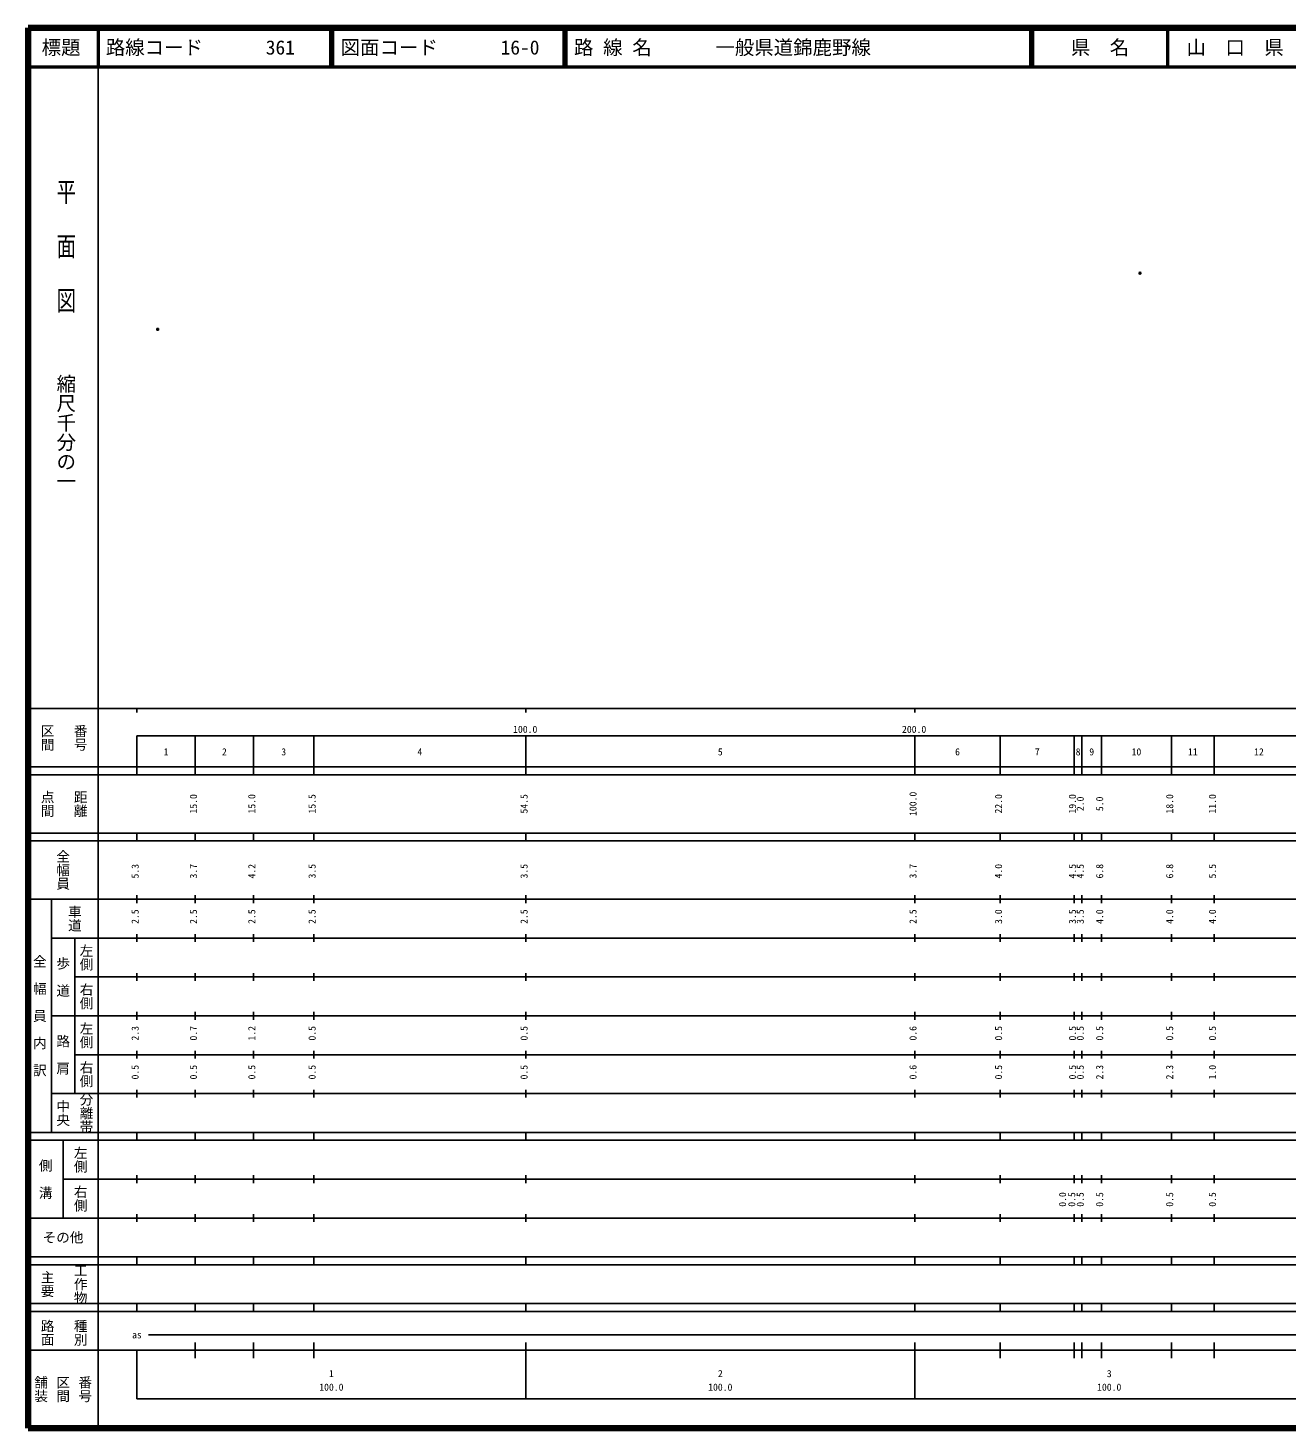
# Model space of a CAD drawing. Units: millimetres on the paper. Extents: x 40 to 680, y 20 to 380.
# Drawn here: x 40 to 363.7, y 20 to 380 of the extents above; entities that cross this region are included whole.
import ezdxf
from ezdxf.enums import TextEntityAlignment as Align

# ---------------------------------------------------------------- set-up
doc = ezdxf.new("R2010")
doc.units = ezdxf.units.MM
doc.header["$PDMODE"] = 32
doc.header["$PDSIZE"] = 0.5
doc.layers.add('M-OTRS', color=6, linetype='Continuous')
doc.layers.add('M-TTL-TXT', color=7, linetype='Continuous')
for name, color, linetype, lineweight in [('M-TTL', 2, 'Continuous', 140), ('M-TTL-BAND', 7, 'Continuous', 25), ('M-TTL-LINE', 7, 'Continuous', 50)]:
    doc.layers.add(name, color=color, linetype=linetype, lineweight=lineweight)
doc.styles.add('@ＭＳ ゴシック', font='')
doc.styles.add('ＭＳ ゴシック', font='')
doc.styles.get('@ＭＳ ゴシック').set_extended_font_data('@MS Gothic')
doc.styles.get('ＭＳ ゴシック').set_extended_font_data('MS Gothic')

msp = doc.modelspace()

# ---------------------------------------------------------------- linework, layer by layer
at = {"layer": 'M-OTRS'}
for p in [(325.917, 316.932), (73.337, 302.518)]:
    msp.add_point(p, dxfattribs=at)
at = {"layer": 'M-TTL'}
for p, q in [((40, 380), (40, 20)), ((680, 380), (40, 380)), ((40, 20), (680, 20))]:
    msp.add_line(p, q, dxfattribs=at)
at = {"layer": 'M-TTL-BAND'}
for p, q in [((58, 370), (58, 20)), ((40, 205), (579, 205)), ((68, 205), (68, 204)), ((168, 205), (168, 204)), ((268, 205), (268, 204)), ((68, 198), (579, 198)), ((68, 198), (68, 188)), ((83, 188), (83, 198)), ((98, 188), (98, 198)), ((113.5, 188), (113.5, 198)), ((168, 188), (168, 198)), ((268, 188), (268, 198)), ((290, 188), (290, 198)), ((309, 188), (309, 198)), ((311, 188), (311, 198)), ((316, 188), (316, 198)), ((334, 188), (334, 198)), ((345, 188), (345, 198)), ((40, 190), (579, 190)), ((40, 188), (579, 188)), ((40, 173), (579, 173)), ((68, 171), (68, 173)), ((83, 171), (83, 173)), ((98, 171), (98, 173)), ((113.5, 171), (113.5, 173)), ((168, 171), (168, 173)), ((268, 171), (268, 173)), ((290, 171), (290, 173)), ((309, 171), (309, 173)), ((311, 171), (311, 173)), ((316, 171), (316, 173)), ((334, 171), (334, 173)), ((345, 171), (345, 173)), ((40, 171), (579, 171)), ((40, 156), (579, 156)), ((46, 96), (46, 156)), ((68, 155), (68, 157)), ((83, 155), (83, 157)), ((98, 155), (98, 157)), ((113.5, 155), (113.5, 157)), ((168, 155), (168, 157)), ((268, 155), (268, 157)), ((290, 155), (290, 157)), ((309, 155), (309, 157)), ((311, 155), (311, 157)), ((316, 155), (316, 157)), ((334, 155), (334, 157)), ((345, 155), (345, 157)), ((46, 146), (579, 146)), ((52, 146), (52, 106)), ((68, 145), (68, 147)), ((83, 145), (83, 147)), ((98, 145), (98, 147)), ((113.5, 145), (113.5, 147)), ((168, 145), (168, 147)), ((268, 145), (268, 147)), ((290, 145), (290, 147)), ((309, 145), (309, 147)), ((311, 145), (311, 147)), ((316, 145), (316, 147)), ((334, 145), (334, 147)), ((345, 145), (345, 147)), ((68, 135), (68, 137)), ((83, 135), (83, 137)), ((98, 135), (98, 137)), ((113.5, 135), (113.5, 137)), ((168, 135), (168, 137)), ((268, 135), (268, 137)), ((290, 135), (290, 137)), ((309, 135), (309, 137)), ((311, 135), (311, 137)), ((316, 135), (316, 137)), ((334, 135), (334, 137)), ((345, 135), (345, 137)), ((52, 136), (579, 136)), ((46, 126), (579, 126)), ((68, 125), (68, 127)), ((83, 125), (83, 127)), ((98, 125), (98, 127)), ((113.5, 125), (113.5, 127)), ((168, 125), (168, 127)), ((268, 125), (268, 127)), ((290, 125), (290, 127)), ((309, 125), (309, 127)), ((311, 125), (311, 127)), ((316, 125), (316, 127)), ((334, 125), (334, 127)), ((345, 125), (345, 127)), ((52, 116), (579, 116)), ((68, 115), (68, 117)), ((83, 115), (83, 117)), ((98, 115), (98, 117)), ((113.5, 115), (113.5, 117)), ((168, 115), (168, 117)), ((268, 115), (268, 117)), ((290, 115), (290, 117)), ((309, 115), (309, 117)), ((311, 115), (311, 117)), ((316, 115), (316, 117)), ((334, 115), (334, 117)), ((345, 115), (345, 117)), ((46, 106), (579, 106)), ((68, 105), (68, 107)), ((83, 105), (83, 107)), ((98, 105), (98, 107)), ((113.5, 105), (113.5, 107)), ((168, 105), (168, 107)), ((268, 105), (268, 107)), ((290, 105), (290, 107)), ((309, 105), (309, 107)), ((311, 105), (311, 107)), ((316, 105), (316, 107)), ((334, 105), (334, 107)), ((345, 105), (345, 107)), ((40, 96), (579, 96)), ((40, 94), (579, 94)), ((49, 94), (49, 74)), ((68, 94), (68, 96)), ((83, 94), (83, 96)), ((98, 94), (98, 96)), ((113.5, 94), (113.5, 96)), ((168, 94), (168, 96)), ((268, 94), (268, 96)), ((290, 94), (290, 96)), ((309, 94), (309, 96)), ((311, 94), (311, 96)), ((316, 94), (316, 96)), ((334, 94), (334, 96)), ((345, 94), (345, 96)), ((49, 84), (579, 84)), ((68, 83), (68, 85)), ((83, 83), (83, 85)), ((98, 83), (98, 85)), ((113.5, 83), (113.5, 85)), ((168, 83), (168, 85)), ((268, 83), (268, 85)), ((290, 83), (290, 85)), ((309, 83), (309, 85)), ((311, 83), (311, 85)), ((316, 83), (316, 85)), ((334, 83), (334, 85)), ((345, 83), (345, 85)), ((40, 74), (579, 74)), ((68, 73), (68, 75)), ((83, 73), (83, 75)), ((98, 73), (98, 75)), ((113.5, 73), (113.5, 75)), ((168, 73), (168, 75)), ((268, 73), (268, 75)), ((290, 73), (290, 75)), ((309, 73), (309, 75)), ((311, 73), (311, 75)), ((316, 73), (316, 75)), ((334, 73), (334, 75)), ((345, 73), (345, 75)), ((40, 64), (579, 64)), ((40, 62), (579, 62)), ((68, 62), (68, 64)), ((83, 62), (83, 64)), ((98, 62), (98, 64)), ((113.5, 62), (113.5, 64)), ((168, 62), (168, 64)), ((268, 62), (268, 64)), ((290, 62), (290, 64)), ((309, 62), (309, 64)), ((311, 62), (311, 64)), ((316, 62), (316, 64)), ((334, 62), (334, 64)), ((345, 62), (345, 64)), ((40, 52), (579, 52)), ((68, 50), (68, 52)), ((83, 50), (83, 52)), ((98, 50), (98, 52)), ((113.5, 50), (113.5, 52)), ((168, 50), (168, 52)), ((268, 50), (268, 52)), ((290, 50), (290, 52)), ((309, 50), (309, 52)), ((311, 50), (311, 52)), ((316, 50), (316, 52)), ((334, 50), (334, 52)), ((345, 50), (345, 52)), ((40, 50), (579, 50)), ((71, 44), (565, 44)), ((40, 40), (579, 40)), ((68, 40), (68, 27.5)), ((83, 38), (83, 42)), ((98, 38), (98, 42)), ((113.5, 38), (113.5, 42)), ((168, 27.5), (168, 42)), ((268, 27.5), (268, 42)), ((290, 38), (290, 42)), ((309, 38), (309, 42)), ((311, 38), (311, 42)), ((316, 38), (316, 42)), ((334, 38), (334, 42)), ((345, 38), (345, 42)), ((68, 27.5), (579, 27.5))]:
    msp.add_line(p, q, dxfattribs=at)
at = {"layer": 'M-TTL-LINE'}
for p, q in [((58, 380), (58, 370)), ((117.75, 380), (117.75, 370)), ((118.25, 380), (118.25, 370)), ((177.75, 380), (177.75, 370)), ((178.25, 380), (178.25, 370)), ((297.75, 380), (297.75, 370)), ((298.25, 380), (298.25, 370)), ((333, 380), (333, 370)), ((40, 370), (680, 370))]:
    msp.add_line(p, q, dxfattribs=at)

# ---------------------------------------------------------------- texts
at = {"layer": 'M-TTL-BAND', "style": '@ＭＳ ゴシック', "width": 1.4}
msp.add_text('平  面  図', height=3.666, rotation=270, dxfattribs=at).set_placement((49.777, 306.475), align=Align.MIDDLE_RIGHT)
at = {"layer": 'M-TTL-BAND', "style": '@ＭＳ ゴシック'}
msp.add_text('縮尺千分の一', height=3.666, rotation=270, dxfattribs=at).set_placement((49.777, 261.03), align=Align.MIDDLE_RIGHT)
for s, p in [('区間', (45, 197.5)), ('番号', (53.5, 197.5)), ('点間', (45, 180.5)), ('距離', (53.5, 180.5)), ('全幅員', (49, 163.5)), ('車道', (52, 151)), ('左側', (55, 141)), ('全\u3000幅\u3000員\u3000内\u3000訳', (43, 126)), ('歩\u3000道', (49, 136)), ('右側', (55, 131)), ('左側', (55, 121)), ('路\u3000肩', (49, 116)), ('右側', (55, 111)), ('分離帯', (55, 101)), ('中央', (49, 101)), ('左側', (53.5, 89)), ('側\u3000溝', (44.5, 84)), ('右側', (53.5, 79)), ('工作物', (53.5, 57)), ('主要', (45, 57)), ('路面', (45, 44.5)), ('種別', (53.5, 44.5)), ('舗装', (43.333, 30)), ('区間', (49, 30)), ('番号', (54.667, 30))]:
    msp.add_text(s, height=2.566, rotation=270, dxfattribs=at).set_placement(p, align=Align.MIDDLE_CENTER)
at = {"layer": 'M-TTL-BAND', "style": 'ＭＳ ゴシック'}
for s, p in [('100.0', (167.844, 198.195)), ('200.0', (267.844, 198.195)), ('1', (75.5, 192.405)), ('2', (90.5, 192.405)), ('3', (105.75, 192.405)), ('4', (140.75, 192.405)), ('5', (218, 192.405)), ('6', (279, 192.405)), ('7', (299.5, 192.405)), ('8', (310, 192.405)), ('9', (313.5, 192.405)), ('10', (325, 192.405)), ('11', (339.5, 192.405)), ('12', (356.5, 192.405)), ('as', (68, 42.5)), ('1', (118, 32.523)), ('2', (218, 32.523)), ('3', (318, 32.523)), ('100.0', (118, 29.033)), ('100.0', (218, 29.033)), ('100.0', (318, 29.033))]:
    msp.add_text(s, height=1.833, dxfattribs=at).set_placement(p, align=Align.BOTTOM_CENTER)
for s, p in [('15.0', (84, 180.5)), ('15.0', (99, 180.5)), ('15.5', (114.5, 180.5)), ('54.5', (169, 180.5)), ('100.0', (269, 180.5)), ('22.0', (291, 180.5)), ('19.0', (310, 180.5)), ('2.0', (312, 180.5)), ('5.0', (317, 180.5)), ('18.0', (335, 180.5)), ('11.0', (346, 180.5)), ('5.3', (69, 163.174)), ('3.7', (84, 163.174)), ('4.2', (99, 163.174)), ('3.5', (114.5, 163.174)), ('3.5', (169, 163.174)), ('3.7', (269, 163.174)), ('4.0', (291, 163.174)), ('4.5', (310, 163.174)), ('4.5', (312, 163.174)), ('6.8', (317, 163.174)), ('6.8', (335, 163.174)), ('5.5', (346, 163.174)), ('2.5', (69, 151.5)), ('2.5', (84, 151.5)), ('2.5', (99, 151.5)), ('2.5', (114.5, 151.5)), ('2.5', (169, 151.5)), ('2.5', (269, 151.5)), ('3.0', (291, 151.5)), ('3.5', (310, 151.5)), ('3.5', (312, 151.5)), ('4.0', (317, 151.5)), ('4.0', (335, 151.5)), ('4.0', (346, 151.5)), ('2.3', (69, 121.5)), ('0.7', (84, 121.5)), ('1.2', (99, 121.5)), ('0.5', (114.5, 121.5)), ('0.5', (169, 121.5)), ('0.6', (269, 121.5)), ('0.5', (291, 121.5)), ('0.5', (310, 121.5)), ('0.5', (312, 121.5)), ('0.5', (317, 121.5)), ('0.5', (335, 121.5)), ('0.5', (346, 121.5)), ('0.5', (69, 111.5)), ('0.5', (84, 111.5)), ('0.5', (99, 111.5)), ('0.5', (114.5, 111.5)), ('0.5', (169, 111.5)), ('0.6', (269, 111.5)), ('0.5', (291, 111.5)), ('0.5', (310, 111.5)), ('0.5', (312, 111.5)), ('2.3', (317, 111.5)), ('2.3', (335, 111.5)), ('1.0', (346, 111.5)), ('0.0', (307.456, 78.764)), ('0.5', (309.826, 78.764)), ('0.5', (312, 78.764)), ('0.5', (317, 78.764)), ('0.5', (335, 78.764)), ('0.5', (346, 78.764))]:
    msp.add_text(s, height=1.833, rotation=90, dxfattribs=at).set_placement(p, align=Align.BOTTOM_CENTER)
msp.add_text('その他', height=2.566, dxfattribs=at).set_placement((49, 69), align=Align.MIDDLE_CENTER)
at = {"layer": 'M-TTL-TXT', "style": 'ＭＳ ゴシック'}
for s, p in [('標題', (48.5, 375)), ('県\u3000名', (315.625, 375)), ('山\u3000口\u3000県', (350.375, 375))]:
    msp.add_text(s, height=3.666, dxfattribs=at).set_placement(p, align=Align.MIDDLE_CENTER)
for s, p in [('路線コード', (60, 375)), ('361', (101.142, 375)), ('図面コード', (120.38, 375)), ('16-0', (161.521, 375)), ('路 線 名', (180.38, 375)), ('一般県道錦鹿野線', (216.734, 375))]:
    msp.add_text(s, height=3.666, dxfattribs=at).set_placement(p, align=Align.MIDDLE_LEFT)

doc.saveas('drawing.dxf')
